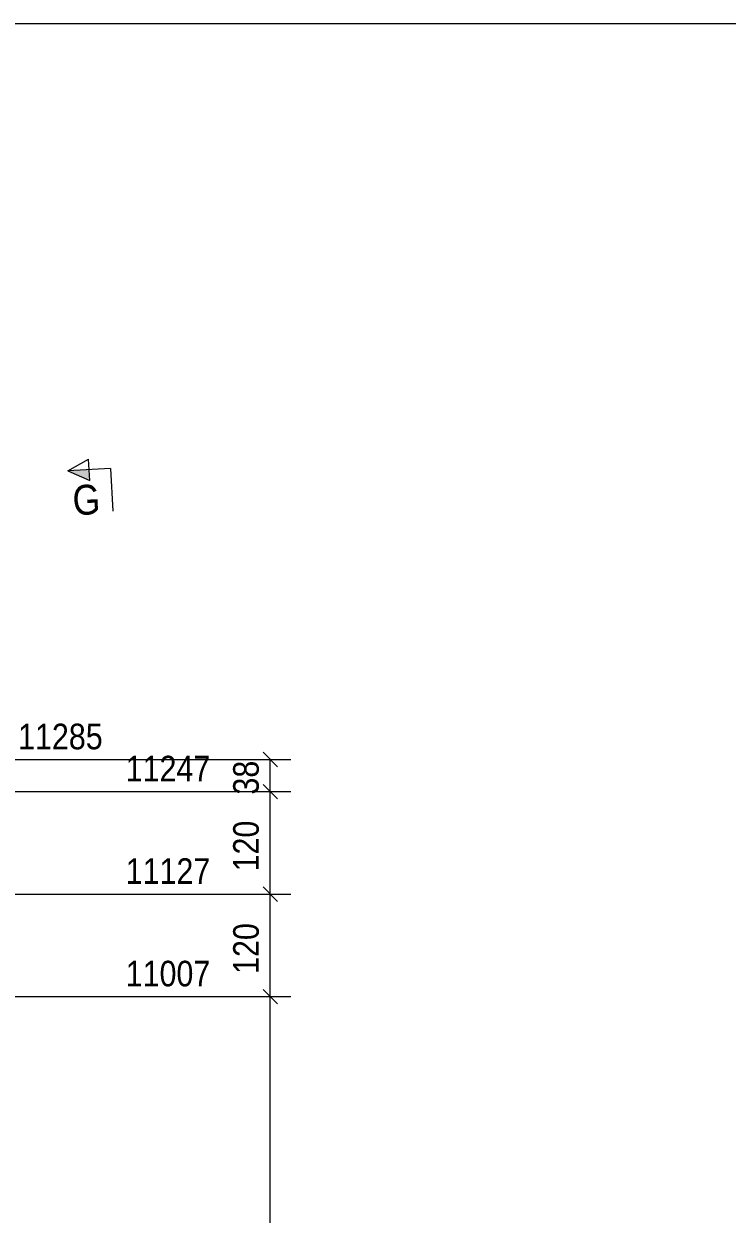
# Model space of a CAD drawing. Header units: millimetres. Extents: x 2 to 825, y 1 to 579.
# Drawn here: x 139.4 to 221.8, y 439.6 to 579 of the extents above; entities that cross this region are included whole.
import ezdxf

# ---------------------------------------------------------------- set-up
doc = ezdxf.new("R2010")
doc.units = ezdxf.units.MM
doc.linetypes.add('XKITLINE00', pattern=[0])
for name, color, linetype, lineweight in [('Dimensions', 7, 'Continuous', 0), ('DrawingSheet', 5, 'Continuous', 0), ('Section', 6, 'Continuous', 0)]:
    doc.layers.add(name, color=color, linetype=linetype, lineweight=lineweight)
doc.styles.add('ARIAL', font='ARIAL.TTF')

# ---------------------------------------------------------------- blocks, each defined once
blk = doc.blocks.new('*A175')
at = {"layer": 'DrawingSheet', "color": 5, "linetype": 'XKITLINE00', "lineweight": 0}
blk.add_line((825, 579), (5, 579), dxfattribs=at)
blk = doc.blocks.new('*A257')
at = {"layer": 'Section'}
blk.add_hatch(color=3, dxfattribs=at).paths.add_polyline_path([(147.16, 525.54), (144.59, 526.66), (147.09, 526.79)], flags=17)
at = {"layer": 'Section', "color": 3, "linetype": 'XKITLINE00', "lineweight": 0}
for p, q in [((144.59, 526.66), (147.02, 528.04)), ((147.16, 525.54), (147.02, 528.04)), ((144.59, 526.66), (147.16, 525.54))]:
    blk.add_line(p, q, dxfattribs=at)
at = {"layer": 'Section', "color": 1, "linetype": 'XKITLINE00', "lineweight": 0}
for q in [(144.59, 526.66), (149.85, 521.93)]:
    blk.add_line((149.59, 526.92), q, dxfattribs=at)
at = {"layer": 'Section', "color": 7, "style": 'ARIAL', "width": 0.85}
blk.add_text('G', height=3.5, rotation=3.0138, dxfattribs=at).set_placement((145.24, 521.44))
blk = doc.blocks.new('*A271')
at = {"layer": 'Dimensions', "color": 7, "linetype": 'XKITLINE00', "lineweight": 0}
for p, q in [((167.45, 465.94), (169.15, 464.24)), ((86.3, 465.09), (170.7, 465.09)), ((168.3, 143.91), (168.3, 465.09))]:
    blk.add_line(p, q, dxfattribs=at)
at = {"layer": 'Dimensions', "color": 3}
blk.add_point((168.3, 465.09), dxfattribs=at)
at = {"layer": 'Dimensions', "color": 3, "style": 'ARIAL', "width": 0.85}
blk.add_text('11007', height=3, dxfattribs=at).set_placement((151.37, 466.29))
blk = doc.blocks.new('*A272')
at = {"layer": 'Dimensions', "color": 7, "linetype": 'XKITLINE00', "lineweight": 0}
for p, q in [((86.3, 477.09), (170.7, 477.09)), ((167.45, 477.94), (169.15, 476.24)), ((168.3, 465.09), (168.3, 477.09)), ((167.45, 465.94), (169.15, 464.24)), ((86.3, 465.09), (170.7, 465.09))]:
    blk.add_line(p, q, dxfattribs=at)
at = {"layer": 'Dimensions', "color": 3}
for p in [(168.3, 477.09), (168.3, 465.09)]:
    blk.add_point(p, dxfattribs=at)
at = {"layer": 'Dimensions', "color": 3, "style": 'ARIAL', "width": 0.85}
blk.add_text('11127', height=3, dxfattribs=at).set_placement((151.37, 478.29))
blk.add_text('120', height=3, rotation=90.0002, dxfattribs=at).set_placement((166.95, 467.75))
blk = doc.blocks.new('*A273')
at = {"layer": 'Dimensions', "color": 7, "linetype": 'XKITLINE00', "lineweight": 0}
for p, q in [((167.45, 489.94), (169.15, 488.24)), ((86.3, 489.09), (170.7, 489.09)), ((168.3, 477.09), (168.3, 489.09)), ((86.3, 477.09), (170.7, 477.09)), ((167.45, 477.94), (169.15, 476.24))]:
    blk.add_line(p, q, dxfattribs=at)
at = {"layer": 'Dimensions', "color": 3}
for p in [(168.3, 489.09), (168.3, 477.09)]:
    blk.add_point(p, dxfattribs=at)
at = {"layer": 'Dimensions', "color": 3, "style": 'ARIAL', "width": 0.85}
blk.add_text('11247', height=3, dxfattribs=at).set_placement((151.37, 490.29))
blk.add_text('120', height=3, rotation=90.0002, dxfattribs=at).set_placement((166.95, 479.75))
blk = doc.blocks.new('*A274')
at = {"layer": 'Dimensions', "color": 7, "linetype": 'XKITLINE00', "lineweight": 0}
for p, q in [((167.45, 493.7), (169.15, 492)), ((90.05, 492.85), (170.7, 492.85)), ((168.3, 489.09), (168.3, 492.85)), ((167.45, 489.94), (169.15, 488.24)), ((86.3, 489.09), (170.7, 489.09))]:
    blk.add_line(p, q, dxfattribs=at)
at = {"layer": 'Dimensions', "color": 3}
for p in [(168.3, 492.85), (168.3, 489.09)]:
    blk.add_point(p, dxfattribs=at)
at = {"layer": 'Dimensions', "color": 3, "style": 'ARIAL', "width": 0.85}
blk.add_text('11285', height=3, dxfattribs=at).set_placement((138.77, 494.05))
blk.add_text('38', height=3, rotation=90.0002, dxfattribs=at).set_placement((166.95, 488.75))

msp = doc.modelspace()

# ---------------------------------------------------------------- block references
at = {"lineweight": 0}
for name in ['*A175', '*A257', '*A274', '*A273', '*A272', '*A271']:
    msp.add_blockref(name, (0, 0), dxfattribs=at)

doc.saveas('drawing.dxf')
